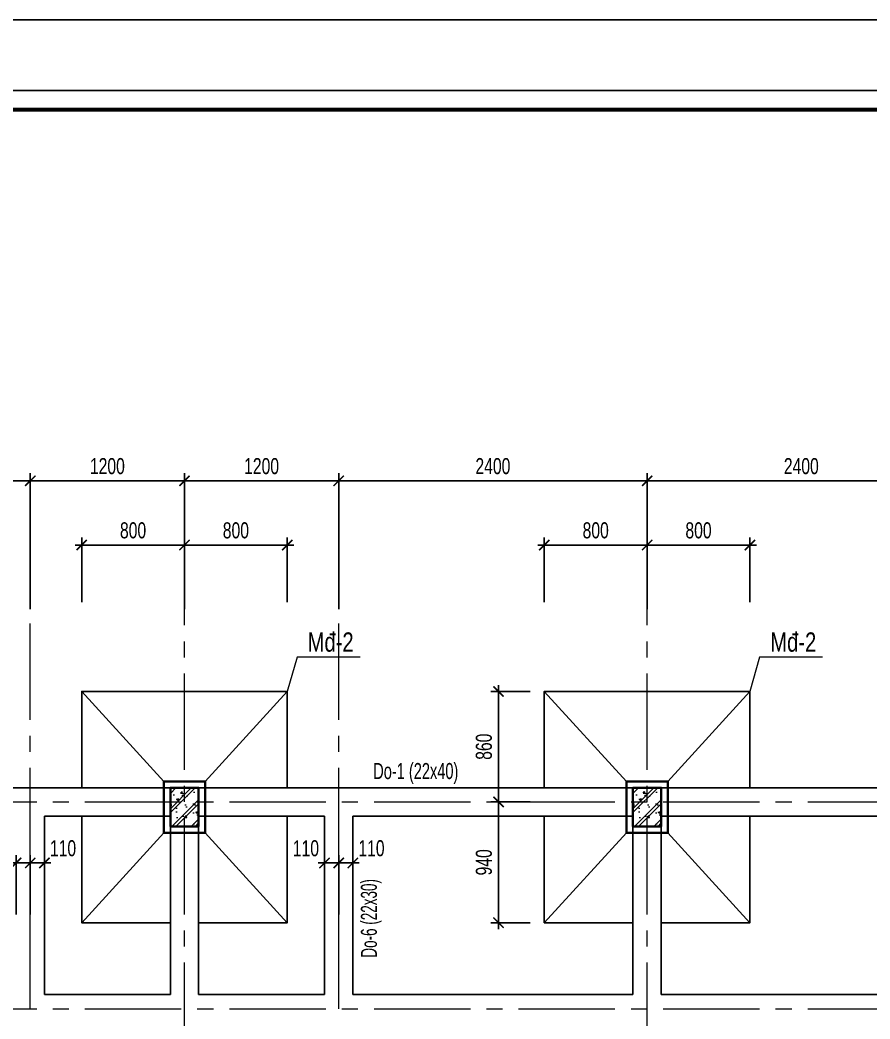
# Model space of a CAD drawing. Header units: millimetres. Extents: x 0 to 42050, y 0 to 29700.
# Drawn here: x 18108 to 24722, y 21922 to 29700 of the extents above; entities that cross this region are included whole.
import ezdxf
from ezdxf.enums import TextEntityAlignment as Align

# ---------------------------------------------------------------- set-up
doc = ezdxf.new("R2010")
doc.units = ezdxf.units.MM
doc.header["$LTSCALE"] = 1000
doc.header["$MEASUREMENT"] = 0
doc.linetypes.add('CENTER2', pattern=[1.125, 0.75, -0.125, 0.125, -0.125])
doc.layers.add('CDC-KHUNGTEN', color=9, linetype='Continuous')
for name, color, linetype, lineweight in [('CDC_01.AXIS', 160, 'CENTER2', 13), ('CDC_02.DIM', 1, 'Continuous', 18), ('CDC_03.BORDER', 3, 'Continuous', 25), ('CDC_07.TEXTCOL', 3, 'Continuous', 18), ('CDC_08.TEXTBEAM', 2, 'Continuous', 18), ('CDC_09.COLUMN', 4, 'Continuous', 35), ('CDC_10.HATCH', 251, 'Continuous', 9)]:
    doc.layers.add(name, color=color, linetype=linetype, lineweight=lineweight)
doc.styles.add('KCS_SMTEXT', font='arial.ttf', dxfattribs={"width": 0.7})
doc.dimstyles.new('KCS_DIM50', dxfattribs={"dimscale": 50, "dimtxt": 2.5, "dimasz": 1.6, "dimexe": 1.2, "dimexo": 0, "dimgap": 1, "dimtad": 1, "dimdec": 0, "dimzin": 0, "dimdsep": 46, "dimtxsty": 'KCS_SMTEXT', "dimblk": 'ARCHTICK', "dimcen": 0, "dimdle": 1, "dimclrd": 256, "dimclre": 256, "dimclrt": 2, "dimadec": 0, "dimazin": 0, "dimtfac": 1, "dimtdec": 0, "dimtix": 1, "dimtmove": 2, "dimatfit": 3, "dimfxl": 1, "dimtolj": 1, "dimtzin": 0, "dimarcsym": 0})

# ---------------------------------------------------------------- blocks, each defined once
blk = doc.blocks.new('_ArchTick')
at = {"color": 0, "linetype": 'ByBlock', "const_width": 0.15}
blk.add_lwpolyline([(-0.5, -0.5), (0.5, 0.5)], dxfattribs=at)
blk = doc.blocks.new('*D26')
at = {"layer": 'CDC_02.DIM', "lineweight": -2, "transparency": 16777216}
for p, q in [((15787.5, 25112.2), (15787.5, 26172.2)), ((18187.5, 25112.2), (18187.5, 26172.2)), ((15737.5, 26112.2), (18237.5, 26112.2))]:
    blk.add_line(p, q, dxfattribs=at)
at = {"layer": 'DEFPOINTS', "color": 0, "transparency": 16777216}
for p in [(18187.5, 26112.2), (15787.5, 25112.2), (18187.5, 25112.2)]:
    blk.add_point(p, dxfattribs=at)
at = {"layer": 'CDC_02.DIM', "lineweight": -2, "transparency": 16777216, "xscale": 80, "yscale": 80, "zscale": 80, "rotation": 180}
blk.add_blockref('_ArchTick', (15787.5, 26112.2), dxfattribs=at)
at = {"layer": 'CDC_02.DIM', "lineweight": -2, "transparency": 16777216, "xscale": 80, "yscale": 80, "zscale": 80}
blk.add_blockref('_ArchTick', (18187.5, 26112.2), dxfattribs=at)
at = {"layer": 'CDC_02.DIM', "color": 2, "transparency": 16777216, "insert": (16987.5, 26226), "char_height": 125, "attachment_point": 5, "style": 'KCS_SMTEXT'}
blk.add_mtext('\\A1;2400', dxfattribs=at)
blk = doc.blocks.new('*D27')
at = {"layer": 'CDC_02.DIM', "lineweight": -2, "transparency": 16777216}
for p, q in [((18187.5, 25112.2), (18187.5, 26172.2)), ((19387.5, 25112.2), (19387.5, 26172.2)), ((18137.5, 26112.2), (19437.5, 26112.2))]:
    blk.add_line(p, q, dxfattribs=at)
at = {"layer": 'DEFPOINTS', "color": 0, "transparency": 16777216}
for p in [(19387.5, 26112.2), (18187.5, 25112.2), (19387.5, 25112.2)]:
    blk.add_point(p, dxfattribs=at)
at = {"layer": 'CDC_02.DIM', "lineweight": -2, "transparency": 16777216, "xscale": 80, "yscale": 80, "zscale": 80, "rotation": 180}
blk.add_blockref('_ArchTick', (18187.5, 26112.2), dxfattribs=at)
at = {"layer": 'CDC_02.DIM', "lineweight": -2, "transparency": 16777216, "xscale": 80, "yscale": 80, "zscale": 80}
blk.add_blockref('_ArchTick', (19387.5, 26112.2), dxfattribs=at)
at = {"layer": 'CDC_02.DIM', "color": 2, "transparency": 16777216, "insert": (18787.5, 26226), "char_height": 125, "attachment_point": 5, "style": 'KCS_SMTEXT'}
blk.add_mtext('\\A1;1200', dxfattribs=at)
blk = doc.blocks.new('*D28')
at = {"layer": 'CDC_02.DIM', "lineweight": -2, "transparency": 16777216}
for p, q in [((19387.5, 25112.2), (19387.5, 26172.2)), ((20587.5, 25112.2), (20587.5, 26172.2)), ((19337.5, 26112.2), (20637.5, 26112.2))]:
    blk.add_line(p, q, dxfattribs=at)
at = {"layer": 'DEFPOINTS', "color": 0, "transparency": 16777216}
for p in [(20587.5, 26112.2), (19387.5, 25112.2), (20587.5, 25112.2)]:
    blk.add_point(p, dxfattribs=at)
at = {"layer": 'CDC_02.DIM', "lineweight": -2, "transparency": 16777216, "xscale": 80, "yscale": 80, "zscale": 80, "rotation": 180}
blk.add_blockref('_ArchTick', (19387.5, 26112.2), dxfattribs=at)
at = {"layer": 'CDC_02.DIM', "lineweight": -2, "transparency": 16777216, "xscale": 80, "yscale": 80, "zscale": 80}
blk.add_blockref('_ArchTick', (20587.5, 26112.2), dxfattribs=at)
at = {"layer": 'CDC_02.DIM', "color": 2, "transparency": 16777216, "insert": (19987.5, 26226), "char_height": 125, "attachment_point": 5, "style": 'KCS_SMTEXT'}
blk.add_mtext('\\A1;1200', dxfattribs=at)
blk = doc.blocks.new('*D29')
at = {"layer": 'CDC_02.DIM', "lineweight": -2, "transparency": 16777216}
for p, q in [((20587.5, 25112.2), (20587.5, 26172.2)), ((22987.5, 25112.2), (22987.5, 26172.2)), ((20537.5, 26112.2), (23037.5, 26112.2))]:
    blk.add_line(p, q, dxfattribs=at)
at = {"layer": 'DEFPOINTS', "color": 0, "transparency": 16777216}
for p in [(22987.5, 26112.2), (20587.5, 25112.2), (22987.5, 25112.2)]:
    blk.add_point(p, dxfattribs=at)
at = {"layer": 'CDC_02.DIM', "lineweight": -2, "transparency": 16777216, "xscale": 80, "yscale": 80, "zscale": 80, "rotation": 180}
blk.add_blockref('_ArchTick', (20587.5, 26112.2), dxfattribs=at)
at = {"layer": 'CDC_02.DIM', "lineweight": -2, "transparency": 16777216, "xscale": 80, "yscale": 80, "zscale": 80}
blk.add_blockref('_ArchTick', (22987.5, 26112.2), dxfattribs=at)
at = {"layer": 'CDC_02.DIM', "color": 2, "transparency": 16777216, "insert": (21787.5, 26226), "char_height": 125, "attachment_point": 5, "style": 'KCS_SMTEXT'}
blk.add_mtext('\\A1;2400', dxfattribs=at)
blk = doc.blocks.new('*D30')
at = {"layer": 'CDC_02.DIM', "lineweight": -2, "transparency": 16777216}
for p, q in [((22987.5, 25112.2), (22987.5, 26172.2)), ((25387.5, 25112.2), (25387.5, 26172.2)), ((22937.5, 26112.2), (25437.5, 26112.2))]:
    blk.add_line(p, q, dxfattribs=at)
at = {"layer": 'DEFPOINTS', "color": 0, "transparency": 16777216}
for p in [(25387.5, 26112.2), (22987.5, 25112.2), (25387.5, 25112.2)]:
    blk.add_point(p, dxfattribs=at)
at = {"layer": 'CDC_02.DIM', "lineweight": -2, "transparency": 16777216, "xscale": 80, "yscale": 80, "zscale": 80, "rotation": 180}
blk.add_blockref('_ArchTick', (22987.5, 26112.2), dxfattribs=at)
at = {"layer": 'CDC_02.DIM', "lineweight": -2, "transparency": 16777216, "xscale": 80, "yscale": 80, "zscale": 80}
blk.add_blockref('_ArchTick', (25387.5, 26112.2), dxfattribs=at)
at = {"layer": 'CDC_02.DIM', "color": 2, "transparency": 16777216, "insert": (24187.5, 26226), "char_height": 125, "attachment_point": 5, "style": 'KCS_SMTEXT'}
blk.add_mtext('\\A1;2400', dxfattribs=at)
blk = doc.blocks.new('*D77')
at = {"layer": 'CDC_02.DIM', "lineweight": -2, "transparency": 16777216}
for p, q in [((18587.5, 25168), (18587.5, 25672.2)), ((19387.5, 25168), (19387.5, 25672.2)), ((18537.5, 25612.2), (19437.5, 25612.2))]:
    blk.add_line(p, q, dxfattribs=at)
at = {"layer": 'DEFPOINTS', "color": 0, "transparency": 16777216}
for p in [(19387.5, 25612.2), (18587.5, 25168), (19387.5, 25168)]:
    blk.add_point(p, dxfattribs=at)
at = {"layer": 'CDC_02.DIM', "lineweight": -2, "transparency": 16777216, "xscale": 80, "yscale": 80, "zscale": 80, "rotation": 180}
blk.add_blockref('_ArchTick', (18587.5, 25612.2), dxfattribs=at)
at = {"layer": 'CDC_02.DIM', "lineweight": -2, "transparency": 16777216, "xscale": 80, "yscale": 80, "zscale": 80}
blk.add_blockref('_ArchTick', (19387.5, 25612.2), dxfattribs=at)
at = {"layer": 'CDC_02.DIM', "color": 2, "transparency": 16777216, "insert": (18987.5, 25726), "char_height": 125, "attachment_point": 5, "style": 'KCS_SMTEXT'}
blk.add_mtext('\\A1;800', dxfattribs=at)
blk = doc.blocks.new('*D78')
at = {"layer": 'CDC_02.DIM', "lineweight": -2, "transparency": 16777216}
for p, q in [((19387.5, 25168), (19387.5, 25672.2)), ((20187.5, 25168), (20187.5, 25672.2)), ((19337.5, 25612.2), (20237.5, 25612.2))]:
    blk.add_line(p, q, dxfattribs=at)
at = {"layer": 'DEFPOINTS', "color": 0, "transparency": 16777216}
for p in [(20187.5, 25612.2), (19387.5, 25168), (20187.5, 25168)]:
    blk.add_point(p, dxfattribs=at)
at = {"layer": 'CDC_02.DIM', "lineweight": -2, "transparency": 16777216, "xscale": 80, "yscale": 80, "zscale": 80, "rotation": 180}
blk.add_blockref('_ArchTick', (19387.5, 25612.2), dxfattribs=at)
at = {"layer": 'CDC_02.DIM', "lineweight": -2, "transparency": 16777216, "xscale": 80, "yscale": 80, "zscale": 80}
blk.add_blockref('_ArchTick', (20187.5, 25612.2), dxfattribs=at)
at = {"layer": 'CDC_02.DIM', "color": 2, "transparency": 16777216, "insert": (19787.5, 25726), "char_height": 125, "attachment_point": 5, "style": 'KCS_SMTEXT'}
blk.add_mtext('\\A1;800', dxfattribs=at)
blk = doc.blocks.new('*D79')
at = {"layer": 'CDC_02.DIM', "lineweight": -2, "transparency": 16777216}
for p, q in [((22187.5, 25168), (22187.5, 25672.2)), ((22987.5, 25168), (22987.5, 25672.2)), ((22137.5, 25612.2), (23037.5, 25612.2))]:
    blk.add_line(p, q, dxfattribs=at)
at = {"layer": 'DEFPOINTS', "color": 0, "transparency": 16777216}
for p in [(22987.5, 25612.2), (22187.5, 25168), (22987.5, 25168)]:
    blk.add_point(p, dxfattribs=at)
at = {"layer": 'CDC_02.DIM', "lineweight": -2, "transparency": 16777216, "xscale": 80, "yscale": 80, "zscale": 80, "rotation": 180}
blk.add_blockref('_ArchTick', (22187.5, 25612.2), dxfattribs=at)
at = {"layer": 'CDC_02.DIM', "lineweight": -2, "transparency": 16777216, "xscale": 80, "yscale": 80, "zscale": 80}
blk.add_blockref('_ArchTick', (22987.5, 25612.2), dxfattribs=at)
at = {"layer": 'CDC_02.DIM', "color": 2, "transparency": 16777216, "insert": (22587.5, 25726), "char_height": 125, "attachment_point": 5, "style": 'KCS_SMTEXT'}
blk.add_mtext('\\A1;800', dxfattribs=at)
blk = doc.blocks.new('*D80')
at = {"layer": 'CDC_02.DIM', "lineweight": -2, "transparency": 16777216}
for p, q in [((22987.5, 25168), (22987.5, 25672.2)), ((23787.5, 25168), (23787.5, 25672.2)), ((22937.5, 25612.2), (23837.5, 25612.2))]:
    blk.add_line(p, q, dxfattribs=at)
at = {"layer": 'DEFPOINTS', "color": 0, "transparency": 16777216}
for p in [(23787.5, 25612.2), (22987.5, 25168), (23787.5, 25168)]:
    blk.add_point(p, dxfattribs=at)
at = {"layer": 'CDC_02.DIM', "lineweight": -2, "transparency": 16777216, "xscale": 80, "yscale": 80, "zscale": 80, "rotation": 180}
blk.add_blockref('_ArchTick', (22987.5, 25612.2), dxfattribs=at)
at = {"layer": 'CDC_02.DIM', "lineweight": -2, "transparency": 16777216, "xscale": 80, "yscale": 80, "zscale": 80}
blk.add_blockref('_ArchTick', (23787.5, 25612.2), dxfattribs=at)
at = {"layer": 'CDC_02.DIM', "color": 2, "transparency": 16777216, "insert": (23387.5, 25726), "char_height": 125, "attachment_point": 5, "style": 'KCS_SMTEXT'}
blk.add_mtext('\\A1;800', dxfattribs=at)
blk = doc.blocks.new('*D95')
at = {"layer": 'CDC_02.DIM', "lineweight": -2, "transparency": 16777216}
for p, q in [((21831.5, 22622.2), (21831.5, 23662.2)), ((22078, 23612.2), (21771.5, 23612.2)), ((22078, 22672.2), (21771.5, 22672.2))]:
    blk.add_line(p, q, dxfattribs=at)
at = {"layer": 'DEFPOINTS', "color": 0, "transparency": 16777216}
for p in [(21831.5, 23612.2), (22078, 23612.2), (22078, 22672.2)]:
    blk.add_point(p, dxfattribs=at)
at = {"layer": 'CDC_02.DIM', "lineweight": -2, "transparency": 16777216, "xscale": 80, "yscale": 80, "zscale": 80}
for p, rotation in [((21831.5, 23612.2), 90), ((21831.5, 22672.2), 270)]:
    blk.add_blockref('_ArchTick', p, dxfattribs=dict(at, rotation=rotation))
at = {"layer": 'CDC_02.DIM', "color": 2, "transparency": 16777216, "insert": (21717.7, 23142.2), "char_height": 125, "attachment_point": 5, "rotation": 90, "style": 'KCS_SMTEXT'}
blk.add_mtext('\\A1;940', dxfattribs=at)
blk = doc.blocks.new('*D96')
at = {"layer": 'CDC_02.DIM', "lineweight": -2, "transparency": 16777216}
for p, q in [((21831.5, 23562.2), (21831.5, 24522.2)), ((22078, 24472.2), (21771.5, 24472.2)), ((22078, 23612.2), (21771.5, 23612.2))]:
    blk.add_line(p, q, dxfattribs=at)
at = {"layer": 'DEFPOINTS', "color": 0, "transparency": 16777216}
for p in [(21831.5, 24472.2), (22078, 24472.2), (22078, 23612.2)]:
    blk.add_point(p, dxfattribs=at)
at = {"layer": 'CDC_02.DIM', "lineweight": -2, "transparency": 16777216, "xscale": 80, "yscale": 80, "zscale": 80}
for p, rotation in [((21831.5, 24472.2), 90), ((21831.5, 23612.2), 270)]:
    blk.add_blockref('_ArchTick', p, dxfattribs=dict(at, rotation=rotation))
at = {"layer": 'CDC_02.DIM', "color": 2, "transparency": 16777216, "insert": (21717.7, 24042.2), "char_height": 125, "attachment_point": 5, "rotation": 90, "style": 'KCS_SMTEXT'}
blk.add_mtext('\\A1;860', dxfattribs=at)
blk = doc.blocks.new('*D170')
at = {"layer": 'CDC_02.DIM', "lineweight": -2, "transparency": 16777216}
for p, q in [((18187.5, 22737.2), (18187.5, 23197.2)), ((18297.5, 22737.2), (18297.5, 23197.2)), ((18347.5, 23137.2), (18137.5, 23137.2))]:
    blk.add_line(p, q, dxfattribs=at)
at = {"layer": 'DEFPOINTS', "color": 0, "transparency": 16777216}
for p in [(18187.5, 23137.2), (18187.5, 22737.2), (18297.5, 22737.2)]:
    blk.add_point(p, dxfattribs=at)
at = {"layer": 'CDC_02.DIM', "lineweight": -2, "transparency": 16777216, "xscale": 80, "yscale": 80, "zscale": 80, "rotation": 180}
blk.add_blockref('_ArchTick', (18187.5, 23137.2), dxfattribs=at)
at = {"layer": 'CDC_02.DIM', "lineweight": -2, "transparency": 16777216, "xscale": 80, "yscale": 80, "zscale": 80}
blk.add_blockref('_ArchTick', (18297.5, 23137.2), dxfattribs=at)
at = {"layer": 'CDC_02.DIM', "color": 2, "transparency": 16777216, "insert": (18442.5, 23251), "char_height": 125, "attachment_point": 5, "style": 'KCS_SMTEXT'}
blk.add_mtext('\\A1;110', dxfattribs=at)
blk = doc.blocks.new('*D171')
at = {"layer": 'CDC_02.DIM', "lineweight": -2, "transparency": 16777216}
for p, q in [((18077.5, 22737.2), (18077.5, 23197.2)), ((18187.5, 22737.2), (18187.5, 23197.2)), ((18027.5, 23137.2), (18237.5, 23137.2))]:
    blk.add_line(p, q, dxfattribs=at)
at = {"layer": 'DEFPOINTS', "color": 0, "transparency": 16777216}
for p in [(18187.5, 23137.2), (18077.5, 22737.2), (18187.5, 22737.2)]:
    blk.add_point(p, dxfattribs=at)
at = {"layer": 'CDC_02.DIM', "lineweight": -2, "transparency": 16777216, "xscale": 80, "yscale": 80, "zscale": 80, "rotation": 180}
blk.add_blockref('_ArchTick', (18077.5, 23137.2), dxfattribs=at)
at = {"layer": 'CDC_02.DIM', "lineweight": -2, "transparency": 16777216, "xscale": 80, "yscale": 80, "zscale": 80}
blk.add_blockref('_ArchTick', (18187.5, 23137.2), dxfattribs=at)
at = {"layer": 'CDC_02.DIM', "color": 2, "transparency": 16777216, "insert": (17932.5, 23251), "char_height": 125, "attachment_point": 5, "style": 'KCS_SMTEXT'}
blk.add_mtext('\\A1;110', dxfattribs=at)
blk = doc.blocks.new('*D172')
at = {"layer": 'CDC_02.DIM', "lineweight": -2, "transparency": 16777216}
for p, q in [((20587.5, 22737.2), (20587.5, 23197.2)), ((20697.5, 22737.2), (20697.5, 23197.2)), ((20747.5, 23137.2), (20537.5, 23137.2))]:
    blk.add_line(p, q, dxfattribs=at)
at = {"layer": 'DEFPOINTS', "color": 0, "transparency": 16777216}
for p in [(20587.5, 23137.2), (20587.5, 22737.2), (20697.5, 22737.2)]:
    blk.add_point(p, dxfattribs=at)
at = {"layer": 'CDC_02.DIM', "lineweight": -2, "transparency": 16777216, "xscale": 80, "yscale": 80, "zscale": 80, "rotation": 180}
blk.add_blockref('_ArchTick', (20587.5, 23137.2), dxfattribs=at)
at = {"layer": 'CDC_02.DIM', "lineweight": -2, "transparency": 16777216, "xscale": 80, "yscale": 80, "zscale": 80}
blk.add_blockref('_ArchTick', (20697.5, 23137.2), dxfattribs=at)
at = {"layer": 'CDC_02.DIM', "color": 2, "transparency": 16777216, "insert": (20842.5, 23251), "char_height": 125, "attachment_point": 5, "style": 'KCS_SMTEXT'}
blk.add_mtext('\\A1;110', dxfattribs=at)
blk = doc.blocks.new('*D173')
at = {"layer": 'CDC_02.DIM', "lineweight": -2, "transparency": 16777216}
for p, q in [((20477.5, 22737.2), (20477.5, 23197.2)), ((20587.5, 22737.2), (20587.5, 23197.2)), ((20427.5, 23137.2), (20637.5, 23137.2))]:
    blk.add_line(p, q, dxfattribs=at)
at = {"layer": 'DEFPOINTS', "color": 0, "transparency": 16777216}
for p in [(20587.5, 23137.2), (20477.5, 22737.2), (20587.5, 22737.2)]:
    blk.add_point(p, dxfattribs=at)
at = {"layer": 'CDC_02.DIM', "lineweight": -2, "transparency": 16777216, "xscale": 80, "yscale": 80, "zscale": 80, "rotation": 180}
blk.add_blockref('_ArchTick', (20477.5, 23137.2), dxfattribs=at)
at = {"layer": 'CDC_02.DIM', "lineweight": -2, "transparency": 16777216, "xscale": 80, "yscale": 80, "zscale": 80}
blk.add_blockref('_ArchTick', (20587.5, 23137.2), dxfattribs=at)
at = {"layer": 'CDC_02.DIM', "color": 2, "transparency": 16777216, "insert": (20332.5, 23251), "char_height": 125, "attachment_point": 5, "style": 'KCS_SMTEXT'}
blk.add_mtext('\\A1;110', dxfattribs=at)
blk = doc.blocks.new('Khung tên chuẩn')
at = {"layer": 'CDC-KHUNGTEN', "color": 8}
blk.add_lwpolyline([(75096, 1100), (83000, 1100), (83000, 58300), (3000, 58300), (3000, 1100), (75096, 1100)], dxfattribs=at)
at = {"layer": 'CDC-KHUNGTEN', "color": 255, "lineweight": 60}
blk.add_lwpolyline([(74900, 1400), (74900, 58000), (3300, 58000), (3300, 1400), (74900, 1400)], close=True, dxfattribs=at)
at = {"layer": 'DEFPOINTS', "color": 1, "ltscale": 0.2}
blk.add_lwpolyline([(0, 0), (0, 59400), (84100, 59400), (84100, 0), (0, 0)], close=True, dxfattribs=at)

msp = doc.modelspace()

# ---------------------------------------------------------------- hatches: boundary and pattern name
at = {"layer": 'CDC_10.HATCH'}
h = msp.add_hatch(dxfattribs=at)
h.set_pattern_fill('BT-01', color=256, scale=25, pattern_type=2)
h.set_pattern_definition([(50, (-39645.48, 16445.73), (179.31505, -15.68803), [18.75, -206.25]), (355, (-39645.48, 16445.73), (-34.68783, 188.04803), [15, -165]), (100.4514, (-39630.54, 16444.43), (144.62735, 172.3599), [15.93505, -175.28553]), (46.1842, (-39645.48, 16495.73), (266.8103, -41.37975), [28.125, -309.375]), (96.6356, (-39623.25, 16492.29), (233.6657, 243.5295), [23.9026, -262.9282]), (351.1842, (-39645.48, 16495.73), (233.6655, 243.5297), [22.5, -247.5]), (21, (-39620.48, 16483.23), (149.22676, -100.65472), [18.75, -206.25]), (326, (-39620.48, 16483.23), (60.82883, 181.2875), [15, -165]), (71.4514, (-39608.04, 16474.85), (210.05566, 80.6326), [15.93505, -175.28553]), (37.5, (-39645.48, 16445.734), (3.039964, 83.223463), [0, -163, 0, -167.5, 0, -165.625]), (7.5, (-39645.48, 16445.73), (65.76738, 98.60293), [0, -95.5, 0, -159.25, 0, -63.125]), (327.5, (-39701.23, 16445.734), (133.45561, -5.63872), [0, -62.5, 0, -195, 0, -258.75]), (317.5, (-39726.23, 16445.73), (145.79654, 25.02625), [0, -81.25, 0, -129.5, 0, -183.75]), (45, (-39645.48, 16445.73), (-75.1301, 75.1301), []), (45, (-39645.48, 16476.36), (-75.1301, 75.1301), [])])
h.paths.add_polyline_path([(19277.5, 23422.2), (19497.5, 23422.2), (19497.5, 23722.2), (19277.5, 23722.2)])
h = msp.add_hatch(dxfattribs=at)
h.set_pattern_fill('BT-01', color=256, scale=25, pattern_type=2)
h.set_pattern_definition([(50, (-36045.48, 16445.73), (179.31505, -15.68803), [18.75, -206.25]), (355, (-36045.48, 16445.73), (-34.68783, 188.04803), [15, -165]), (100.4514, (-36030.54, 16444.43), (144.62735, 172.3599), [15.93505, -175.28553]), (46.1842, (-36045.48, 16495.73), (266.8103, -41.37975), [28.125, -309.375]), (96.6356, (-36023.25, 16492.29), (233.6657, 243.5295), [23.9026, -262.9282]), (351.1842, (-36045.48, 16495.73), (233.6655, 243.5297), [22.5, -247.5]), (21, (-36020.48, 16483.23), (149.22676, -100.65472), [18.75, -206.25]), (326, (-36020.48, 16483.23), (60.82883, 181.2875), [15, -165]), (71.4514, (-36008.04, 16474.85), (210.05566, 80.6326), [15.93505, -175.28553]), (37.5, (-36045.48, 16445.734), (3.039964, 83.223463), [0, -163, 0, -167.5, 0, -165.625]), (7.5, (-36045.48, 16445.73), (65.76738, 98.60293), [0, -95.5, 0, -159.25, 0, -63.125]), (327.5, (-36101.23, 16445.734), (133.45561, -5.63872), [0, -62.5, 0, -195, 0, -258.75]), (317.5, (-36126.23, 16445.73), (145.79654, 25.02625), [0, -81.25, 0, -129.5, 0, -183.75]), (45, (-36045.48, 16445.73), (-75.1301, 75.1301), []), (45, (-36045.48, 16476.36), (-75.1301, 75.1301), [])])
h.paths.add_polyline_path([(22877.5, 23422.2), (23097.5, 23422.2), (23097.5, 23722.2), (22877.5, 23722.2)])

# ---------------------------------------------------------------- linework, layer by layer
at = {"layer": 'CDC_01.AXIS'}
for p, q in [((18187.5, 22002.2), (18187.5, 25612.2)), ((19387.5, 12612.2), (19387.5, 25612.2)), ((20587.5, 22002.2), (20587.5, 25612.2)), ((22987.5, 12612.2), (22987.5, 25612.2)), ((3987.5, 23612.2), (34787.5, 23612.2)), ((3987.5, 22002.2), (34787.5, 22002.2))]:
    msp.add_line(p, q, dxfattribs=at)
at = {"layer": 'CDC_03.BORDER'}
for p, q in [((19227.5, 23772.2), (18587.5, 24472.2)), ((19547.5, 23772.2), (20187.5, 24472.2)), ((22827.5, 23772.2), (22187.5, 24472.2)), ((23147.5, 23772.2), (23787.5, 24472.2)), ((18297.5, 22112.2), (18297.5, 23502.2)), ((19277.5, 22112.2), (19277.5, 23502.2)), ((19497.5, 23502.2), (19497.5, 22112.2)), ((20477.5, 22112.2), (20477.5, 23502.2)), ((20697.5, 22112.2), (20697.5, 23502.2)), ((22877.5, 22112.2), (22877.5, 23502.2)), ((23097.5, 23502.2), (23097.5, 22112.2)), ((19227.5, 23372.2), (18587.5, 22672.2)), ((19547.5, 23372.2), (20187.5, 22672.2)), ((22827.5, 23372.2), (22187.5, 22672.2)), ((23147.5, 23372.2), (23787.5, 22672.2)), ((18297.5, 22112.2), (19277.5, 22112.2)), ((19497.5, 22112.2), (20477.5, 22112.2)), ((20697.5, 22112.2), (22877.5, 22112.2)), ((23097.5, 22112.2), (25277.5, 22112.2))]:
    msp.add_line(p, q, dxfattribs=at)
for points in [[(19387.5, 24472.2), (18587.5, 24472.2), (18587.5, 23722.2)], [(20187.5, 23722.8), (20187.5, 24472.2), (19387.5, 24472.2)], [(22987.5, 24472.2), (22187.5, 24472.2), (22187.5, 23722.2)], [(23787.5, 23722.8), (23787.5, 24472.2), (22987.5, 24472.2)], [(18297.5, 23502.2), (19277.5, 23502.2)], [(18587.5, 23502.2), (18587.5, 22672.2), (19277.5, 22672.2)], [(19497.5, 23502.2), (20477.5, 23502.2)], [(19497.5, 22672.2), (20187.5, 22672.2), (20187.5, 23502.2)], [(20697.5, 23502.2), (22877.5, 23502.2)], [(22187.5, 23502.2), (22187.5, 22672.2), (22877.5, 22672.2)], [(23097.5, 23502.2), (25277.5, 23502.2)], [(23097.5, 22672.2), (23787.5, 22672.2), (23787.5, 23502.2)]]:
    msp.add_lwpolyline(points, dxfattribs=at)
msp.add_lwpolyline([(4877.5, 23722.2), (33897.5, 23722.2), (33897.5, 14502.2), (4877.5, 14502.2)], close=True, dxfattribs=at)
at = {"layer": 'CDC_07.TEXTCOL', "color": 1}
for points in [[(20753.5, 24740.4), (20263.3, 24740.4), (20187.5, 24472.2)], [(24353.5, 24740.4), (23863.3, 24740.4), (23787.5, 24472.2)]]:
    msp.add_lwpolyline(points, dxfattribs=at)
at = {"layer": 'CDC_09.COLUMN'}
for points in [[(19227.5, 23372.2), (19547.5, 23372.2), (19547.5, 23772.2), (19227.5, 23772.2)], [(22827.5, 23372.2), (23147.5, 23372.2), (23147.5, 23772.2), (22827.5, 23772.2)], [(19277.5, 23422.2), (19497.5, 23422.2), (19497.5, 23722.2), (19277.5, 23722.2)], [(22877.5, 23422.2), (23097.5, 23422.2), (23097.5, 23722.2), (22877.5, 23722.2)]]:
    msp.add_lwpolyline(points, close=True, dxfattribs=at)

# ---------------------------------------------------------------- block references
at = {"xscale": 0.5, "yscale": 0.5, "zscale": 0.5}
msp.add_blockref('Khung tên chuẩn', (0, 0), dxfattribs=at)

# ---------------------------------------------------------------- texts
at = {"layer": 'CDC_07.TEXTCOL', "style": 'KCS_SMTEXT', "width": 0.75}
for p in [(20524.8, 24857.1), (24124.8, 24857.1)]:
    msp.add_text('Mđ-2', height=150, dxfattribs=at).set_placement(p, align=Align.MIDDLE_CENTER)
at = {"layer": 'CDC_08.TEXTBEAM', "style": 'KCS_SMTEXT', "width": 0.65}
msp.add_text('Do-1 (22x40)', height=125, dxfattribs=at).set_placement((21187.5, 23853), align=Align.MIDDLE_CENTER)
at = {"layer": 'CDC_08.TEXTBEAM', "style": 'KCS_SMTEXT', "width": 0.6}
msp.add_text('Do-6 (22x30)', height=125, rotation=90, dxfattribs=at).set_placement((20822.5, 22706), align=Align.MIDDLE_CENTER)

# ---------------------------------------------------------------- dimensions: what is measured, and where the dimension line sits
at = {"layer": 'CDC_02.DIM'}
for base, p1, p2, picture, middle in [((18187.5, 26112.2), (15787.5, 25112.2), (18187.5, 25112.2), '*D26', (16987.5, 26226)), ((19387.5, 26112.2), (18187.5, 25112.2), (19387.5, 25112.2), '*D27', (18787.5, 26226)), ((20587.5, 26112.2), (19387.5, 25112.2), (20587.5, 25112.2), '*D28', (19987.5, 26226)), ((22987.5, 26112.2), (20587.5, 25112.2), (22987.5, 25112.2), '*D29', (21787.5, 26226)), ((25387.5, 26112.2), (22987.5, 25112.2), (25387.5, 25112.2), '*D30', (24187.5, 26226)), ((19387.5, 25612.2), (18587.5, 25168), (19387.5, 25168), '*D77', (18987.5, 25726)), ((20187.5, 25612.2), (19387.5, 25168), (20187.5, 25168), '*D78', (19787.5, 25726)), ((22987.5, 25612.2), (22187.5, 25168), (22987.5, 25168), '*D79', (22587.5, 25726)), ((23787.5, 25612.2), (22987.5, 25168), (23787.5, 25168), '*D80', (23387.5, 25726))]:
    dim = msp.add_linear_dim(base=base, p1=p1, p2=p2, dimstyle='KCS_DIM50', dxfattribs=at)
    dim.commit()
    dim.dimension.update_dxf_attribs({"geometry": picture, "text_midpoint": middle})
for base, p1, p2, picture, middle in [((21831.5, 24472.2), (22078, 23612.2), (22078, 24472.2), '*D96', (21717.7, 24042.2)), ((21831.5, 23612.2), (22078, 22672.2), (22078, 23612.2), '*D95', (21717.7, 23142.2))]:
    dim = msp.add_linear_dim(base=base, p1=p1, p2=p2, angle=90, dimstyle='KCS_DIM50', dxfattribs=at)
    dim.commit()
    dim.dimension.update_dxf_attribs({"geometry": picture, "text_midpoint": middle})
for base, p1, p2, picture, middle in [((18187.5, 23137.2), (18077.5, 22737.2), (18187.5, 22737.2), '*D171', (17932.5, 23251)), ((20587.5, 23137.2), (20477.5, 22737.2), (20587.5, 22737.2), '*D173', (20332.5, 23251))]:
    dim = msp.add_linear_dim(base=base, p1=p1, p2=p2, dimstyle='KCS_DIM50', dxfattribs=at)
    dim.commit()
    dim.dimension.update_dxf_attribs({"geometry": picture, "text_midpoint": middle, "dimtype": 160})
for base, p1, p2, picture, middle in [((18187.5, 23137.2), (18297.5, 22737.2), (18187.5, 22737.2), '*D170', (18442.5, 23251)), ((20587.5, 23137.2), (20697.5, 22737.2), (20587.5, 22737.2), '*D172', (20842.5, 23251))]:
    dim = msp.add_linear_dim(base=base, p1=p1, p2=p2, angle=180, dimstyle='KCS_DIM50', dxfattribs=at)
    dim.commit()
    dim.dimension.update_dxf_attribs({"geometry": picture, "text_midpoint": middle, "dimtype": 160})

doc.saveas('drawing.dxf')
